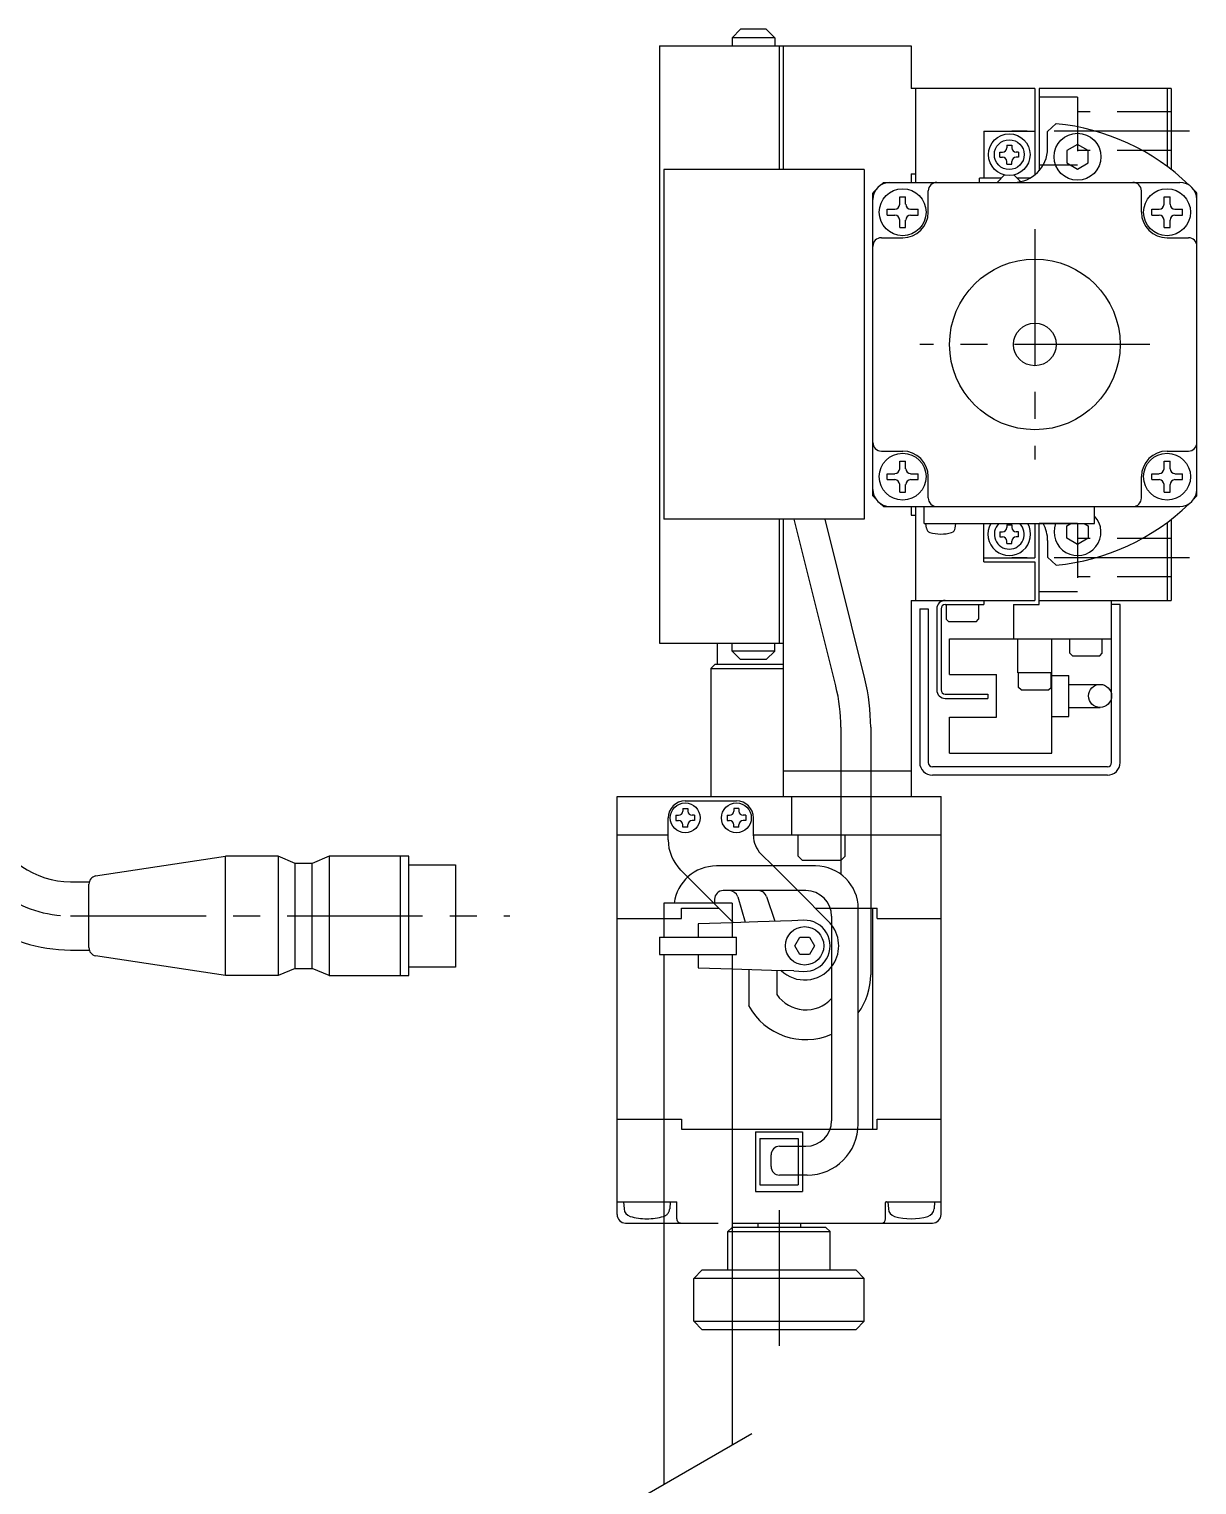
# Model space of a CAD drawing. Extents: x 0 to 408, y -8 to 421.
# Drawn here: x 271.2 to 408.1, y 134.9 to 305.6 of the extents above; entities that cross this region are included whole.
import ezdxf

# ---------------------------------------------------------------- set-up
doc = ezdxf.new("R2010")
doc.units = 0
doc.header["$LTSCALE"] = 0.5
doc.linetypes.add('CENTER', pattern=[50.8, 31.75, -6.35, 6.35, -6.35])
doc.linetypes.add('DASHED', pattern=[19.05, 12.7, -6.35])
for name, color, linetype in [('MSM_CENTER', 1, 'CENTER'), ('MSM_CONTINUOUS', 7, 'CONTINUOUS'), ('MSM_DASHED', 4, 'DASHED'), ('MSM_NARROW', 5, 'CONTINUOUS')]:
    doc.layers.add(name, color=color, linetype=linetype)

msp = doc.modelspace()

# ---------------------------------------------------------------- linework, layer by layer
at = {"layer": 'MSM_CENTER'}
for p, q in [((407.27, 293.61), (386.42, 293.61)), ((389.12, 282.11), (389.12, 255.11)), ((402.62, 268.61), (375.62, 268.61)), ((407.27, 243.61), (386.42, 243.61)), ((276.05, 201.62), (327.56, 201.62)), ((359.12, 167.11), (359.12, 150.67))]:
    msp.add_line(p, q, dxfattribs=at)
msp.add_arc((276.05, 215.62), 14, 200.1375, 270, dxfattribs=at)
at = {"layer": 'MSM_CONTINUOUS'}
for p, q in [((354.62, 305.57), (353.62, 304.57)), ((357.62, 305.57), (354.62, 305.57)), ((357.62, 305.57), (358.62, 304.57)), ((358.62, 304.57), (353.62, 304.57)), ((353.62, 304.57), (353.62, 303.61)), ((358.62, 304.57), (358.62, 303.61)), ((345.12, 303.61), (345.12, 233.61)), ((345.12, 303.61), (374.62, 303.61)), ((359.12, 303.61), (359.12, 289.11)), ((359.62, 303.61), (359.62, 289.11)), ((374.62, 303.61), (374.62, 298.61)), ((389.12, 298.61), (374.62, 298.61)), ((375.12, 298.61), (375.12, 287.61)), ((389.12, 298.61), (389.12, 288.49)), ((405.12, 298.61), (389.62, 298.61)), ((389.62, 298.61), (389.62, 288.97)), ((404.62, 298.61), (404.62, 289.49)), ((405.12, 298.61), (405.12, 289.11)), ((383.12, 293.61), (389.12, 293.61)), ((383.12, 293.61), (383.12, 288.11)), ((390.62, 293.57), (391.62, 294.49)), ((390.62, 291.61), (390.62, 293.57)), ((385.82, 291.96), (385.82, 291.66)), ((385.82, 291.96), (386.42, 291.96)), ((386.42, 291.96), (386.42, 291.66)), ((394.12, 292.06), (392.87, 291.34)), ((395.37, 291.34), (394.12, 292.06)), ((385.02, 291.16), (385.32, 291.16)), ((385.02, 290.56), (385.02, 291.16)), ((385.02, 290.56), (385.32, 290.56)), ((387.22, 291.16), (386.92, 291.16)), ((387.22, 290.56), (386.92, 290.56)), ((387.22, 291.16), (387.22, 290.56)), ((392.87, 291.34), (392.87, 289.89)), ((395.37, 289.89), (395.37, 291.34)), ((369.12, 289.11), (345.62, 289.11)), ((345.62, 289.11), (345.62, 248.11)), ((369.12, 289.11), (369.12, 248.11)), ((374.62, 288.61), (375.12, 288.61)), ((374.62, 288.61), (374.62, 287.61)), ((385.57, 288.48), (384.71, 287.61)), ((385.82, 289.76), (385.82, 290.06)), ((385.82, 289.76), (386.42, 289.76)), ((386.42, 289.76), (386.42, 290.06)), ((386.67, 288.48), (387.45, 287.7)), ((392.87, 289.89), (394.12, 289.17)), ((394.12, 289.17), (395.37, 289.89)), ((371.37, 287.61), (406.12, 287.61)), ((385.21, 288.11), (382.62, 288.11)), ((382.62, 287.61), (382.62, 288.11)), ((388.56, 288.11), (387.04, 288.11)), ((370.12, 250.87), (370.12, 286.36)), ((373.27, 285.91), (373.97, 285.91)), ((373.27, 285.04), (373.27, 285.91)), ((373.97, 285.04), (373.97, 285.91)), ((376.62, 284.11), (376.62, 286.61)), ((401.62, 284.11), (401.62, 286.61)), ((404.27, 285.91), (404.97, 285.91)), ((404.27, 285.04), (404.27, 285.91)), ((404.97, 285.04), (404.97, 285.91)), ((408.12, 250.87), (408.12, 286.36)), ((371.82, 283.76), (371.82, 284.46)), ((371.82, 284.46), (372.69, 284.46)), ((371.82, 283.76), (372.69, 283.76)), ((374.55, 284.46), (375.42, 284.46)), ((374.55, 283.76), (375.42, 283.76)), ((375.42, 283.76), (375.42, 284.46)), ((402.82, 283.76), (402.82, 284.46)), ((402.82, 284.46), (403.69, 284.46)), ((402.82, 283.76), (403.69, 283.76)), ((405.55, 284.46), (406.42, 284.46)), ((405.55, 283.76), (406.42, 283.76)), ((406.42, 283.76), (406.42, 284.46)), ((373.27, 282.31), (373.27, 283.18)), ((373.27, 282.31), (373.97, 282.31)), ((373.97, 282.31), (373.97, 283.18)), ((404.27, 282.31), (404.27, 283.18)), ((404.27, 282.31), (404.97, 282.31)), ((404.97, 282.31), (404.97, 283.18)), ((371.12, 281.11), (373.62, 281.11)), ((404.62, 281.11), (407.12, 281.11)), ((371.12, 256.11), (373.62, 256.11)), ((404.62, 256.11), (407.12, 256.11)), ((373.27, 254.91), (373.97, 254.91)), ((373.27, 254.04), (373.27, 254.91)), ((373.97, 254.04), (373.97, 254.91)), ((404.27, 254.91), (404.97, 254.91)), ((404.27, 254.04), (404.27, 254.91)), ((404.97, 254.04), (404.97, 254.91)), ((371.82, 253.46), (372.69, 253.46)), ((371.82, 252.76), (371.82, 253.46)), ((371.82, 252.76), (372.69, 252.76)), ((374.55, 253.46), (375.42, 253.46)), ((374.55, 252.76), (375.42, 252.76)), ((375.42, 252.76), (375.42, 253.46)), ((376.62, 250.61), (376.62, 253.11)), ((401.62, 250.61), (401.62, 253.11)), ((402.82, 252.76), (402.82, 253.46)), ((402.82, 253.46), (403.69, 253.46)), ((402.82, 252.76), (403.69, 252.76)), ((405.55, 253.46), (406.42, 253.46)), ((405.55, 252.76), (406.42, 252.76)), ((406.42, 252.76), (406.42, 253.46)), ((373.27, 251.31), (373.27, 252.18)), ((373.27, 251.31), (373.97, 251.31)), ((373.97, 251.31), (373.97, 252.18)), ((404.27, 251.31), (404.27, 252.18)), ((404.27, 251.31), (404.97, 251.31)), ((404.97, 251.31), (404.97, 252.18)), ((371.37, 249.61), (406.12, 249.61)), ((374.62, 249.61), (374.62, 248.61)), ((375.12, 249.61), (375.12, 238.61)), ((376.12, 247.61), (376.12, 249.61)), ((396.12, 247.61), (396.12, 249.61)), ((369.12, 248.11), (345.62, 248.11)), ((359.12, 248.11), (359.12, 233.61)), ((359.62, 248.11), (359.62, 215.61)), ((365.78, 228.57), (360.91, 248.11)), ((369.17, 229.41), (364.52, 248.11)), ((374.62, 248.61), (375.12, 248.61)), ((376.12, 247.61), (396.12, 247.61)), ((376.4, 247.07), (376.35, 247.61)), ((379.79, 247.09), (379.84, 247.61)), ((383.12, 243.11), (383.12, 247.61)), ((385.82, 247.46), (385.82, 247.16)), ((385.82, 247.46), (386.42, 247.46)), ((386.42, 247.46), (386.42, 247.16)), ((389.12, 247.61), (389.12, 243.61)), ((389.62, 238.11), (389.62, 247.61)), ((392.87, 247.34), (393.35, 247.61)), ((394.89, 247.61), (395.37, 247.34)), ((404.62, 247.74), (404.62, 238.61)), ((405.12, 248.12), (405.12, 238.61)), ((385.02, 246.66), (385.32, 246.66)), ((385.02, 246.66), (385.02, 246.06)), ((385.02, 246.06), (385.32, 246.06)), ((387.22, 246.66), (386.92, 246.66)), ((387.22, 246.06), (386.92, 246.06)), ((387.22, 246.06), (387.22, 246.66)), ((392.87, 245.89), (392.87, 247.34)), ((394.12, 245.17), (392.87, 245.89)), ((395.37, 245.89), (394.12, 245.17)), ((395.37, 247.34), (395.37, 245.89)), ((385.82, 245.26), (385.82, 245.56)), ((385.82, 245.26), (386.42, 245.26)), ((386.42, 245.26), (386.42, 245.56)), ((390.62, 245.61), (390.62, 243.66)), ((383.12, 243.61), (389.12, 243.61)), ((383.12, 243.11), (389.12, 243.11)), ((389.12, 243.11), (389.12, 238.61)), ((390.62, 243.66), (391.62, 242.73)), ((374.62, 238.61), (374.62, 215.61)), ((374.62, 238.61), (389.12, 238.61)), ((375.62, 237.61), (375.62, 219.61)), ((375.62, 237.61), (376.62, 237.61)), ((376.62, 237.61), (376.62, 219.61)), ((377.62, 237.61), (377.62, 228.11)), ((378.12, 237.61), (378.12, 228.11)), ((378.62, 238.11), (383.12, 238.11)), ((378.72, 238.11), (378.72, 236.41)), ((382.52, 238.11), (382.52, 236.41)), ((383.12, 238.61), (383.12, 238.11)), ((386.62, 238.11), (386.62, 234.11)), ((386.62, 238.11), (389.62, 238.11)), ((389.62, 238.61), (405.12, 238.61)), ((398.12, 219.61), (398.12, 238.61)), ((399.12, 238.11), (398.12, 238.11)), ((399.12, 219.61), (399.12, 238.11)), ((379.02, 236.11), (378.72, 236.41)), ((382.22, 236.11), (379.02, 236.11)), ((382.22, 236.11), (382.52, 236.41)), ((379.12, 229.91), (379.12, 234.11)), ((379.12, 234.11), (398.12, 234.11)), ((387.12, 230.11), (387.12, 234.11)), ((391.12, 220.71), (391.12, 234.11)), ((393.22, 232.41), (393.22, 234.11)), ((397.02, 232.41), (397.02, 234.11)), ((345.12, 233.61), (359.62, 233.61)), ((351.87, 233.61), (351.87, 231.11)), ((353.62, 232.67), (353.62, 233.61)), ((358.62, 232.67), (353.62, 232.67)), ((354.62, 231.67), (353.62, 232.67)), ((357.62, 231.67), (358.62, 232.67)), ((358.62, 232.67), (358.62, 233.61)), ((393.52, 232.11), (393.22, 232.41)), ((393.52, 232.11), (396.72, 232.11)), ((396.72, 232.11), (397.02, 232.41)), ((351.62, 231.11), (351.12, 230.61)), ((351.12, 230.61), (351.12, 215.61)), ((351.12, 230.61), (359.62, 230.61)), ((351.62, 231.11), (359.62, 231.11)), ((357.62, 231.67), (354.62, 231.67)), ((379.12, 229.91), (384.62, 229.91)), ((384.62, 224.91), (384.62, 229.91)), ((391.12, 230.11), (387.12, 230.11)), ((387.22, 228.41), (387.22, 230.11)), ((391.02, 228.41), (391.02, 230.11)), ((391.12, 229.81), (393.12, 229.81)), ((393.12, 225.01), (393.12, 229.81)), ((393.12, 228.76), (396.77, 228.76)), ((378.62, 227.61), (383.62, 227.61)), ((378.62, 227.11), (383.62, 227.11)), ((383.62, 227.61), (383.62, 227.11)), ((387.52, 228.11), (387.22, 228.41)), ((387.52, 228.11), (390.72, 228.11)), ((390.72, 228.11), (391.02, 228.41)), ((393.12, 226.06), (396.77, 226.06)), ((366.37, 223.73), (366.37, 206.5)), ((369.87, 223.73), (369.87, 194.72)), ((379.12, 224.91), (384.62, 224.91)), ((379.12, 220.71), (379.12, 224.91)), ((391.12, 225.01), (393.12, 225.01)), ((379.12, 220.71), (391.12, 220.71)), ((359.62, 218.61), (366.37, 218.61)), ((369.87, 218.61), (374.62, 218.61)), ((397.62, 219.11), (377.12, 219.11)), ((397.62, 218.11), (377.12, 218.11)), ((340.12, 166.61), (340.12, 215.61)), ((340.12, 215.61), (366.37, 215.61)), ((348.12, 215.11), (354.12, 215.11)), ((360.62, 211.11), (360.62, 215.61)), ((369.87, 215.61), (378.12, 215.61)), ((378.12, 166.61), (378.12, 215.61)), ((347.02, 213.41), (347.32, 213.41)), ((347.02, 213.41), (347.02, 212.81)), ((347.82, 214.21), (348.42, 214.21)), ((347.82, 214.21), (347.82, 213.91)), ((348.42, 214.21), (348.42, 213.91)), ((349.22, 213.41), (348.92, 213.41)), ((349.22, 213.41), (349.22, 212.81)), ((353.02, 213.41), (353.32, 213.41)), ((353.02, 213.41), (353.02, 212.81)), ((354.42, 214.21), (353.82, 214.21)), ((353.82, 214.21), (353.82, 213.91)), ((354.42, 214.21), (354.42, 213.91)), ((355.22, 213.41), (354.92, 213.41)), ((355.22, 213.41), (355.22, 212.81)), ((346.12, 210.53), (346.12, 213.11)), ((347.02, 212.81), (347.32, 212.81)), ((347.82, 212.01), (347.82, 212.31)), ((348.42, 212.01), (347.82, 212.01)), ((348.42, 212.01), (348.42, 212.31)), ((349.22, 212.81), (348.92, 212.81)), ((353.02, 212.81), (353.32, 212.81)), ((353.82, 212.01), (353.82, 212.31)), ((354.42, 212.01), (353.82, 212.01)), ((354.42, 212.01), (354.42, 212.31)), ((355.22, 212.81), (354.92, 212.81)), ((356.12, 211.01), (356.12, 213.11)), ((340.12, 211.11), (346.12, 211.11)), ((356.12, 211.11), (366.37, 211.11)), ((361.37, 208.61), (361.37, 211.11)), ((369.87, 211.11), (378.12, 211.11)), ((278.95, 206.3), (294.19, 208.62)), ((294.19, 194.62), (294.19, 208.62)), ((300.38, 208.62), (294.19, 208.62)), ((302.38, 207.77), (300.38, 208.62)), ((300.38, 208.62), (300.38, 194.62)), ((306.38, 208.62), (304.38, 207.77)), ((306.38, 208.62), (306.38, 194.62)), ((315.69, 208.62), (306.38, 208.62)), ((314.69, 208.62), (314.69, 194.62)), ((315.69, 194.62), (315.69, 208.62)), ((357, 208.89), (358.43, 207.47)), ((361.37, 208.61), (361.87, 208.11)), ((304.38, 207.77), (302.38, 207.77)), ((302.38, 195.47), (302.38, 207.77)), ((304.38, 195.47), (304.38, 207.77)), ((315.69, 207.62), (321.19, 207.62)), ((321.19, 207.62), (321.19, 195.62)), ((347.59, 206.99), (348.41, 206.17)), ((363.41, 207.47), (351.77, 207.47)), ((366.37, 208.11), (361.87, 208.11)), ((276.05, 205.62), (278.23, 205.62)), ((278.19, 197.9), (278.19, 205.33)), ((353.62, 203.11), (345.62, 203.11)), ((345.62, 203.11), (345.62, 199.11)), ((351.56, 203.58), (351.56, 203.11)), ((362.28, 204.58), (352.56, 204.58)), ((353.62, 203.11), (353.62, 199.11)), ((354.27, 203.85), (355.13, 200.87)), ((357.65, 203.9), (358.63, 200.99)), ((361.32, 204.58), (364.95, 200.94)), ((363.38, 202.51), (365.13, 202.51)), ((365.28, 201.58), (365.28, 177.61)), ((368.41, 177.23), (368.41, 202.47)), ((369.87, 202.51), (370.62, 202.51)), ((370.12, 176.61), (370.12, 202.51)), ((370.62, 201.31), (370.62, 202.51)), ((340.12, 201.31), (345.62, 201.31)), ((353.62, 200.96), (353.75, 200.82)), ((356.63, 200.92), (353.62, 200.82)), ((360.63, 201.06), (356.63, 200.92)), ((362.02, 201.11), (360.63, 201.06)), ((370.62, 201.31), (378.12, 201.31)), ((345.12, 199.11), (354.12, 199.11)), ((345.12, 199.11), (345.12, 197.11)), ((354.12, 197.11), (354.12, 199.11)), ((360.97, 198.11), (361.54, 199.11)), ((361.54, 197.11), (360.97, 198.11)), ((361.54, 199.11), (362.7, 199.11)), ((362.7, 199.11), (363.28, 198.11)), ((363.28, 198.11), (362.7, 197.11)), ((276.05, 197.62), (278.23, 197.62)), ((294.19, 194.62), (278.95, 196.93)), ((345.12, 197.11), (354.12, 197.11)), ((345.62, 197.11), (345.62, 134.96)), ((353.62, 197.11), (353.62, 139.58)), ((362.7, 197.11), (361.54, 197.11)), ((300.38, 194.62), (294.19, 194.62)), ((302.38, 195.47), (300.38, 194.62)), ((302.38, 195.47), (304.38, 195.47)), ((306.38, 194.62), (304.38, 195.47)), ((306.38, 194.62), (315.69, 194.62)), ((321.19, 195.62), (315.69, 195.62)), ((353.62, 195.41), (359.37, 195.21)), ((355.57, 195.34), (355.57, 191.12)), ((358.87, 195.23), (358.87, 192.41)), ((360.86, 195.16), (359.37, 195.21)), ((360.86, 195.16), (362.02, 195.12)), ((340.12, 177.81), (345.62, 177.81)), ((370.62, 176.61), (370.62, 177.81)), ((370.62, 177.81), (378.12, 177.81)), ((353.62, 176.61), (370.62, 176.61)), ((356.37, 176.31), (356.37, 169.31)), ((356.37, 176.31), (361.87, 176.31)), ((361.87, 176.31), (361.87, 174.61)), ((356.87, 175.51), (361.37, 175.51)), ((356.87, 175.51), (356.87, 170.11)), ((359.18, 174.61), (362.28, 174.61)), ((361.37, 175.51), (361.37, 174.61)), ((358.18, 172.23), (358.18, 173.61)), ((362.41, 171.23), (359.18, 171.23)), ((361.37, 171.23), (361.37, 170.11)), ((361.87, 171.23), (361.87, 169.31)), ((356.37, 169.31), (361.87, 169.31)), ((356.87, 170.11), (361.37, 170.11)), ((340.12, 168.11), (345.62, 168.11)), ((340.87, 168.11), (340.95, 167.27)), ((371.62, 166.11), (371.62, 168.01)), ((371.72, 168.11), (378.12, 168.11)), ((371.87, 168.11), (371.95, 167.27)), ((377.37, 168.11), (377.3, 167.27)), ((341.12, 165.61), (345.62, 165.61)), ((353.62, 165.61), (377.12, 165.61)), ((356.62, 165.61), (356.62, 165.11)), ((361.62, 165.61), (361.62, 165.11)), ((364.62, 165.11), (353.62, 165.11)), ((353.62, 164.61), (365.12, 164.61)), ((364.62, 165.11), (365.12, 164.61)), ((365.12, 160.11), (365.12, 164.61)), ((353.62, 160.11), (368.12, 160.11)), ((369.12, 159.11), (353.62, 159.11)), ((368.12, 160.11), (369.12, 159.11)), ((369.12, 154.11), (369.12, 159.11)), ((353.62, 154.11), (369.12, 154.11)), ((369.12, 154.11), (368.12, 153.11)), ((368.12, 153.11), (353.62, 153.11))]:
    msp.add_line(p, q, dxfattribs=at)
for centre, radius in [((386.12, 290.86), 2.44), ((386.12, 290.86), 1.75), ((394.12, 290.61), 2.75), ((373.62, 284.11), 2.75), ((404.62, 284.11), 2.75), ((389.12, 268.61), 10), ((389.12, 268.61), 2.5), ((373.62, 253.11), 2.75), ((404.62, 253.11), 2.75), ((396.77, 227.41), 1.35), ((348.12, 213.11), 1.75), ((354.12, 213.11), 1.75), ((362.12, 198.11), 2.25)]:
    msp.add_circle(centre, radius, dxfattribs=at)
for centre, radius, start, end in [((389.12, 268.61), 26, 45.9303, 84.4888), ((385.32, 291.66), 0.5, 270, 0), ((385.32, 290.06), 0.5, 0, 90), ((386.92, 291.66), 0.5, 180, 270), ((386.92, 290.06), 0.5, 90, 180), ((386.62, 291.61), 4, 270, 0), ((372.12, 285.61), 2, 90, 180), ((389.12, 268.61), 26, 133.0491, 134.0697), ((377.62, 286.61), 1, 90, 180), ((400.62, 286.61), 1, 0, 90), ((406.12, 285.61), 2, 0, 90), ((389.12, 268.61), 26, 135.9303, 136.9509), ((372.69, 285.04), 0.579, 270, 0), ((374.55, 285.04), 0.579, 180, 270), ((403.69, 285.04), 0.579, 270, 0), ((405.55, 285.04), 0.579, 180, 270), ((389.12, 268.61), 26, 43.0491, 44.0697), ((372.69, 283.18), 0.579, 0, 90), ((373.62, 284.11), 3, 270, 0), ((374.55, 283.18), 0.579, 90, 180), ((404.62, 284.11), 3, 180, 270), ((403.69, 283.18), 0.579, 0, 90), ((405.55, 283.18), 0.579, 90, 180), ((371.12, 280.11), 1, 90, 180), ((407.12, 280.11), 1, 0, 90), ((371.12, 257.11), 1, 180, 270), ((373.62, 253.11), 3, 0, 90), ((404.62, 253.11), 3, 90, 180), ((407.12, 257.11), 1, 270, 0), ((372.69, 254.04), 0.579, 270, 0), ((372.69, 252.18), 0.579, 0, 90), ((374.55, 254.04), 0.579, 180, 270), ((374.55, 252.18), 0.579, 90, 180), ((403.69, 254.04), 0.579, 270, 0), ((403.69, 252.18), 0.579, 0, 90), ((405.55, 254.04), 0.579, 180, 270), ((405.55, 252.18), 0.579, 90, 180), ((372.12, 251.61), 2, 180, 270), ((389.12, 268.61), 26, 223.0491, 224.0697), ((406.12, 251.61), 2, 270, 0), ((389.12, 268.61), 26, 315.9303, 316.9509), ((389.12, 268.61), 26, 225.9303, 226.9509), ((377.62, 250.61), 1, 180, 270), ((389.12, 268.61), 26, 275.5112, 314.0697), ((400.62, 250.61), 1, 270, 0), ((386.12, 246.36), 2.5, 149.9999, 30.0001), ((386.12, 246.36), 1.75, 134.4152, 45.5848), ((386.62, 245.61), 4, 0, 30), ((394.12, 246.61), 2.75, 158.6763, 43.3418), ((376.98, 247.13), 0.58, 185, 253.4127), ((378.09, 250.88), 4.5, 253.4127, 286.3877), ((379.19, 247.14), 0.6, 286.3877, 355), ((385.32, 247.16), 0.5, 270, 0), ((385.32, 245.56), 0.5, 0, 90), ((386.92, 247.16), 0.5, 180, 270), ((386.92, 245.56), 0.5, 90, 180), ((378.62, 237.61), 1, 90, 180), ((378.62, 237.61), 0.5, 90, 180), ((346.37, 223.73), 23.5, 0, 13.987), ((346.37, 223.73), 20, 0, 13.987), ((378.62, 228.11), 1, 180, 270), ((378.62, 228.11), 0.5, 180, 270), ((377.12, 219.61), 1.5, 180, 270), ((377.12, 219.61), 0.5, 180, 270), ((397.62, 219.61), 0.5, 270, 0), ((397.62, 219.61), 1.5, 270, 0), ((348.12, 213.11), 2, 90, 180), ((354.12, 213.11), 2, 0, 90), ((347.32, 213.91), 0.5, 270, 0), ((348.92, 213.91), 0.5, 180, 270), ((353.32, 213.91), 0.5, 270, 0), ((354.92, 213.91), 0.5, 180, 270), ((276.05, 215.62), 10, 200.1375, 270), ((347.32, 212.31), 0.5, 0, 90), ((348.92, 212.31), 0.5, 90, 180), ((353.32, 212.31), 0.5, 0, 90), ((354.92, 212.31), 0.5, 90, 180), ((351.12, 210.53), 5, 180, 225), ((359.12, 211.01), 3, 180, 225), ((276.05, 215.62), 18, 200.1375, 270), ((351.77, 202.47), 5, 90, 172.5469), ((363.41, 202.47), 5, 0, 90), ((279.19, 205.33), 1, 103.5296, 180), ((352.56, 203.58), 1, 90, 180), ((353.31, 203.58), 1, 15.9849, 90), ((356.71, 203.58), 1, 18.607, 90), ((362.28, 201.58), 3, 0, 90), ((362.12, 198.11), 3, 268, 92), ((362.12, 198.11), 4, 37.7326, 45), ((279.19, 197.9), 1, 180, 256.4704), ((362.12, 198.11), 4, 226.5904, 322.2674), ((362.26, 194.72), 7.61, 323.9467, 0), ((362.26, 194.72), 4.11, 214.3414, 317.3586), ((362.26, 194.72), 7.61, 208.2754, 293.3945), ((362.28, 177.61), 3, 270, 0), ((362.41, 177.23), 6, 270, 0), ((359.18, 173.61), 1, 90, 180), ((359.18, 172.23), 1, 180, 270), ((341.94, 167.35), 1, 185.0002, 253.7431), ((371.72, 168.01), 0.1, 90, 180), ((372.94, 167.35), 1, 185.0002, 253.7431), ((376.3, 167.35), 1, 286.2569, 354.9998), ((341.12, 166.61), 1, 180, 270), ((343.62, 173.11), 7, 253.743, 270), ((343.62, 173.11), 7, 270, 286.257), ((345.3, 167.35), 1, 286.2569, 288.6819), ((371.12, 166.11), 0.5, 270, 0), ((374.62, 173.11), 7, 253.7429, 286.257), ((377.12, 166.61), 1, 270, 0)]:
    msp.add_arc(centre, radius, start, end, dxfattribs=at)
at = {"layer": 'MSM_DASHED'}
for p, q in [((394.12, 297.61), (389.62, 297.61)), ((394.12, 297.61), (394.12, 289.61)), ((405.12, 295.86), (394.12, 295.86)), ((405.12, 291.36), (394.12, 291.36)), ((394.12, 289.61), (389.62, 289.61)), ((394.12, 247.61), (389.62, 247.61)), ((394.12, 247.61), (394.12, 239.61)), ((405.12, 245.86), (394.12, 245.86)), ((405.12, 241.36), (394.12, 241.36)), ((394.12, 239.61), (389.62, 239.61)), ((366.37, 218.61), (369.87, 218.61)), ((366.37, 215.61), (369.87, 215.61)), ((366.37, 211.11), (369.87, 211.11)), ((366.87, 208.61), (366.87, 211.11)), ((366.87, 208.61), (366.37, 208.11)), ((358.43, 207.47), (361.32, 204.58)), ((348.41, 206.17), (351.46, 203.11)), ((351.46, 203.11), (353.62, 200.96)), ((347.67, 202.51), (352.06, 202.51)), ((347.67, 201.31), (347.67, 202.51)), ((365.13, 202.51), (369.87, 202.51)), ((345.62, 201.31), (347.67, 201.31)), ((353.62, 200.82), (349.62, 200.68)), ((349.62, 200.68), (349.62, 199.11)), ((349.62, 197.11), (349.62, 195.55)), ((349.62, 195.55), (353.62, 195.41)), ((345.62, 177.81), (347.67, 177.81)), ((347.67, 177.81), (347.67, 176.61)), ((347.67, 176.61), (353.62, 176.61)), ((361.37, 174.61), (361.37, 171.23)), ((361.87, 174.61), (361.87, 171.23)), ((345.62, 168.11), (347.12, 168.11)), ((346.37, 168.11), (346.3, 167.27)), ((347.12, 166.11), (347.12, 168.11)), ((345.62, 165.61), (353.62, 165.61)), ((353.62, 165.11), (353.12, 164.61)), ((353.12, 160.11), (353.12, 164.61)), ((353.12, 164.61), (353.62, 164.61)), ((350.12, 160.11), (349.12, 159.11)), ((349.12, 154.11), (349.12, 159.11)), ((353.62, 159.11), (349.12, 159.11)), ((350.12, 160.11), (353.62, 160.11)), ((349.12, 154.11), (350.12, 153.11)), ((349.12, 154.11), (353.62, 154.11)), ((353.62, 153.11), (350.12, 153.11))]:
    msp.add_line(p, q, dxfattribs=at)
for centre, radius, start, end in [((362.12, 198.11), 4, 322.2674, 37.7326), ((345.3, 167.35), 1, 288.6819, 354.9998), ((347.62, 166.11), 0.5, 180, 270)]:
    msp.add_arc(centre, radius, start, end, dxfattribs=at)
at = {"layer": 'MSM_NARROW'}
msp.add_line((355.93, 140.91), (342.12, 132.94), dxfattribs=at)

doc.saveas('drawing.dxf')
